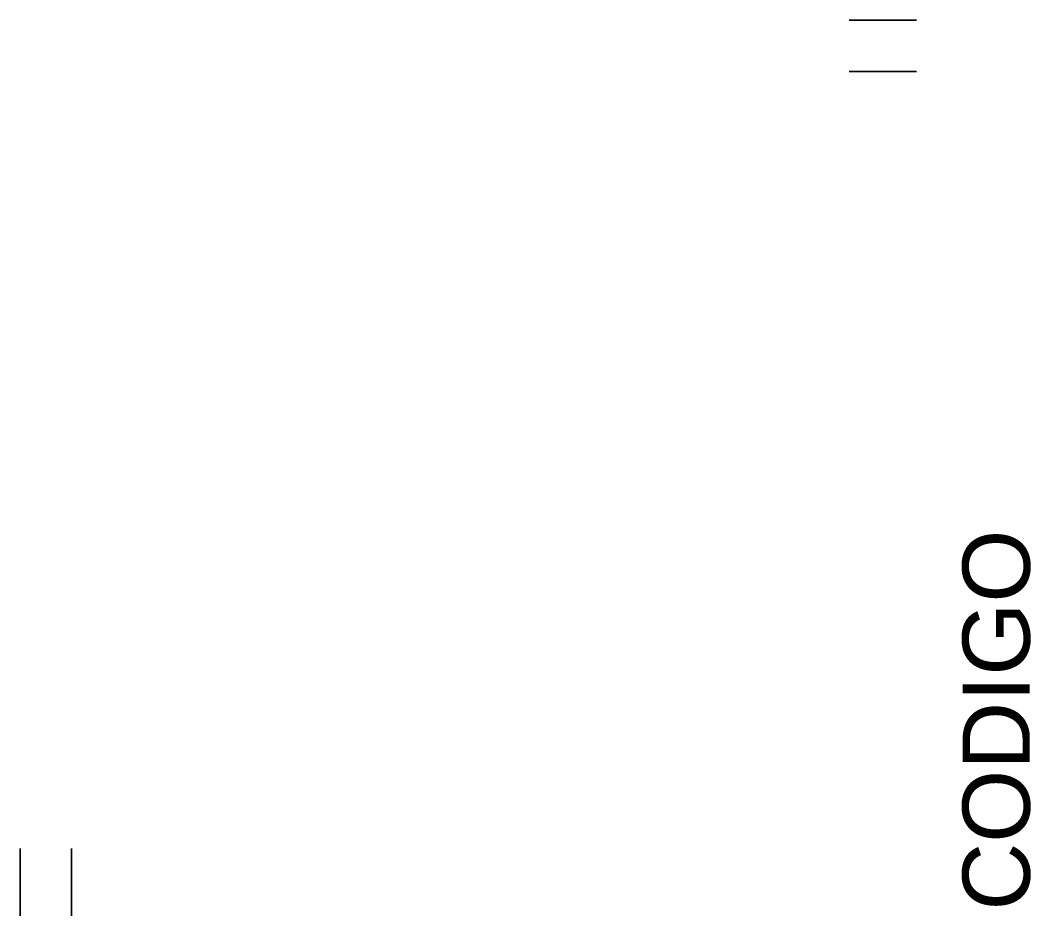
# Model space of a CAD drawing. Header units: millimetres. Extents: x 0 to 0.3, y -0.266 to 0.
import ezdxf

# ---------------------------------------------------------------- set-up
doc = ezdxf.new("R2010")
doc.units = ezdxf.units.MM
doc.layers.add('PERIFOREIGN+ 0', color=7, linetype='Continuous', plot=False)
doc.styles.get("Standard").update_dxf_attribs({"font": 'arial.ttf', "bigfont": 'bigfont.shx'})

msp = doc.modelspace()

# ---------------------------------------------------------------- linework, layer by layer
at = {"layer": 'PERIFOREIGN+ 0', "color": 6, "extrusion": (-1.27898e-11, -1, -7.83129e-28)}
for centre in [(0.25629, 0.55, -0.00001), (0.25629, 0.55, 0.01523)]:
    msp.add_circle(centre, 0.01, dxfattribs=at)
at = {"layer": 'PERIFOREIGN+ 0', "color": 6, "extrusion": (-1.27898e-11, -1, 7.83129e-28)}
for centre in [(0.25629, 1.85, -0.00001), (0.25629, 1.85, 0.01523)]:
    msp.add_circle(centre, 0.01, dxfattribs=at)
at = {"layer": 'PERIFOREIGN+ 0', "color": 6, "extrusion": (1, -6.12323e-17, 1.22465e-16)}
for centre in [(-0.25629, 0.55, -0.00001), (-0.25629, 0.55, 0.01523)]:
    msp.add_circle(centre, 0.01, dxfattribs=at)
at = {"layer": 'PERIFOREIGN+ 0', "color": 6, "extrusion": (1, -6.12323e-17, -1.22465e-16)}
for centre in [(-0.25629, 1.85, -0.00001), (-0.25629, 1.85, 0.01523)]:
    msp.add_circle(centre, 0.01, dxfattribs=at)

# ---------------------------------------------------------------- texts
at = {"layer": 'PERIFOREIGN+ 0', "flags": 3}
msp.add_attdef('CODIGO', (0.3, -0.26475, 2.7), '4210', height=0.02, rotation=90, dxfattribs=at)

doc.saveas('drawing.dxf')
